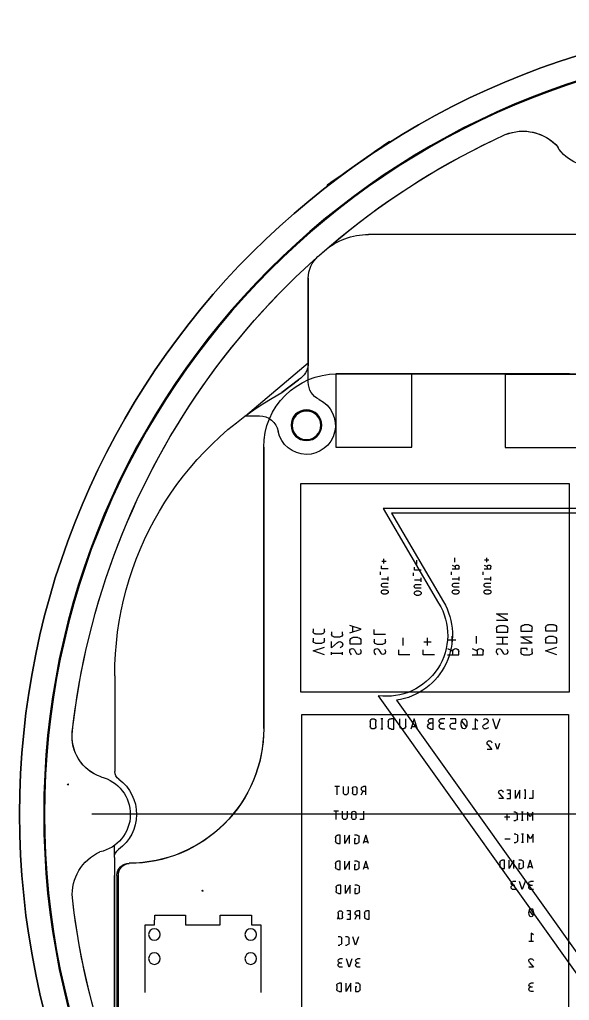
# Model space of a CAD drawing. Header units: centimetres. Extents: x -8.2 to 10.8, y -8.2 to 8.7.
# Drawn here: x -8.25 to -2.54, y -1.93 to 8.25 of the extents above; entities that cross this region are included whole.
import ezdxf

# ---------------------------------------------------------------- set-up
doc = ezdxf.new("R2010")
doc.units = ezdxf.units.CM
doc.header["$MEASUREMENT"] = 0
for name, color, linetype in [('base lampe + boutons v32_12v input', 7, 'Continuous'), ('base lampe + boutons v32_base', 7, 'Continuous'), ('base lampe + boutons v32_boutons', 7, 'Continuous'), ('base lampe + boutons v32_col lampe', 7, 'Continuous'), ('base lampe + boutons v32_fill weight', 7, 'Continuous'), ('base lampe + boutons v32_logement base', 7, 'Continuous'), ('base lampe + boutons v32_oled', 7, 'Continuous'), ('base lampe + boutons v32_pcb 1.2.3 info', 7, 'Continuous'), ('base lampe + boutons v32_pcb_lampe_pavillon_sonore2.0_tst_socle_contour', 7, 'Continuous'), ('base lampe + boutons v32_pot', 7, 'Continuous'), ('base lampe + boutons v32_Sketch13', 7, 'Continuous'), ('base lampe + boutons v32_trous oled', 7, 'Continuous'), ('base lampe + boutons v32_trous pcb', 7, 'Continuous'), ('couvercle_Sketch1', 7, 'Continuous')]:
    doc.layers.add(name, color=color, linetype=linetype)

# ---------------------------------------------------------------- blocks, each defined once
blk = doc.blocks.new('couvercle')
at = {"layer": 'couvercle_Sketch1', "extrusion": (0, 0, -1)}
for radius in [8.25, 7.99]:
    blk.add_circle((0, 0), radius, dxfattribs=at)
for centre, radius, start, end in [((3.023, 6.606), 0.486, 67.8714, 137.7606), ((2.318, 7.133), 0.4, 175.7569, 329.8939), ((0, 0), 7.75, 6.3276, 65.5625), ((7.258, 0.81), 0.447, 289.1546, 5.6224), ((7.5, 0), 0.4, 103.7569, 257.8939), ((7.217, -0.834), 0.486, 355.8714, 65.7606), ((0, 0), 7.75, 294.3276, 353.5625)]:
    blk.add_arc(centre, radius, start, end, dxfattribs=at)

msp = doc.modelspace()

# ---------------------------------------------------------------- linework, layer by layer
at = {"layer": 'base lampe + boutons v32_12v input', "extrusion": (-0.573576, 0.819152, 0)}
msp.add_circle((0, 1.089, 8.25), 0.4, dxfattribs=at)
at = {"layer": 'base lampe + boutons v32_12v input'}
msp.add_point((-4.732, 6.758, 0.789), dxfattribs=at)
at = {"layer": 'base lampe + boutons v32_base'}
msp.add_circle((0, 0), 8.25, dxfattribs=at)
at = {"layer": 'base lampe + boutons v32_boutons', "extrusion": (0, 0, -1)}
for centre, radius, start, end in [((3.023, 6.606, -1.6), 0.486, 67.8714, 137.7606), ((2.318, 7.133, -1.6), 0.4, 175.7569, 329.8939), ((0, 0, -1.6), 7.75, 6.3276, 65.5625), ((7.258, 0.81, -1.6), 0.447, 289.1546, 5.6224), ((7.5, 0, -1.6), 0.4, 103.7569, 257.8939), ((7.217, -0.834, -1.6), 0.486, 355.8714, 65.7606), ((0, 0, -1.6), 7.75, 294.3276, 353.5625)]:
    msp.add_arc(centre, radius, start, end, dxfattribs=at)
at = {"layer": 'base lampe + boutons v32_col lampe'}
msp.add_circle((0, 0, 2.6), 8.25, dxfattribs=at)
at = {"layer": 'base lampe + boutons v32_fill weight'}
for p, q in [((-1.905, 6.019, 1.1), (-4.627, 6.019, 1.1)), ((-1.27, 6.019, 1.1), (-4.627, 6.019, 1.1)), ((-5.252, 4.685, 1.1), (-5.252, 5.566, 1.1)), ((-5.252, 5.566, 1.1), (-5.252, 4.685, 1.1)), ((-5.526, 4.378, 1.1), (-5.353, 4.511, 1.1)), ((-5.353, 4.511, 1.1), (-5.526, 4.378, 1.1)), ((-4.953, 4.572, 1.1), (-2.54, 4.572, 1.1)), ((-5.715, 0.889, 1.1), (-5.715, 3.81, 1.1)), ((-4.475, 3.175, 1.1), (-3.898, 2.193, 1.1)), ((-0.75, 3.175, 1.1), (-4.475, 3.175, 1.1)), ((-0.75, 3.125, 1.1), (-4.387, 3.125, 1.1)), ((-4.387, 3.125, 1.1), (-3.849, 2.207, 1.1)), ((-7.261, 1.436, 1.1), (-7.261, 0.444, 1.1)), ((-7.261, 1.436, 1.1), (-7.261, 0.444, 1.1)), ((-4.525, 1.231, 1.1), (-1.655, -2.794, 1.1)), ((-4.335, 1.184, 1.1), (-0.089, -4.772, 1.1)), ((-7.705, 0.823, 1.1), (-7.701, 0.866, 1.1)), ((0, 0, 1.1), (-7.5, 0, 1.1)), ((-7.266, -0.448, 1.1), (-7.266, -0.325, 1.1)), ((-7.266, -0.448, 1.1), (-7.266, -0.635, 1.1)), ((-7.266, -0.448, 1.1), (-7.266, -0.635, 1.1)), ((-7.266, -2.547, 1.1), (-7.266, -0.635, 1.1)), ((-7.266, -0.635, 1.1), (-7.266, -2.547, 1.1)), ((-7.224, -2.54, 1.1), (-7.223, -0.635, 1.1))]:
    msp.add_line(p, q, dxfattribs=at)
at = {"layer": 'base lampe + boutons v32_fill weight', "extrusion": (0, 0, -1)}
msp.add_circle((5.271, 4.039, -1.1), 0.15, dxfattribs=at)
for centre, radius, start, end in [((3.023, 6.606, -1.1), 0.486, 67.8714, 139.2057), ((3.023, 6.606, -1.1), 0.486, 67.8714, 137.7606), ((2.318, 7.133, -1.1), 0.4, 175.7569, 329.8939), ((2.318, 7.133, -1.1), 0.4, 175.7569, 329.8939), ((0, 0, -1.1), 7.75, 6.2215, 65.5625), ((0, 0, -1.1), 7.75, 6.3276, 65.5625), ((4.627, 5.319, -1.1), 0.7, 48.98, 90.001), ((4.627, 5.319, -1.1), 0.7, 48.98, 90.001), ((0, 0, -1.1), 7.75, 48.3403, 48.98), ((0, 0, -1.1), 7.75, 48.3403, 48.98), ((4.952, 5.566, -1.1), 0.3, 0.001, 48.3403), ((4.952, 5.566, -1.1), 0.3, 0.001, 48.3403), ((5.452, 4.685, -1.1), 0.2, 180.001, 240.3821), ((5.452, 4.685, -1.1), 0.2, 180.001, 240.3821), ((4.953, 3.81, -1.1), 0.762, 359.9985, 89.9977), ((3.926, 1.452, -1.1), 3.335, 359.7181, 61.3304), ((7.258, 0.81, -1.1), 0.447, 289.1546, 7.1189), ((7.258, 0.81, -1.1), 0.447, 289.1546, 5.6224), ((7.113, 0.887, -1.1), 1.398, 179.9018, 269.9679), ((7.161, 0.444, -1.1), 0.1, 306.16, 359.9929), ((7.161, 0.444, -1.1), 0.1, 306.16, 359.9929), ((7.5, 0, -1.1), 0.4, 50.1465, 52.5008), ((0, 0, -1.1), 7.75, 2.2292, 2.3468), ((7.5, 0, -1.1), 0.4, 103.7569, 257.8939), ((7.5, 0, -1.1), 0.4, 103.7569, 257.8939), ((7.485, 0, -1.1), 0.45, 126.16, 234.544), ((7.485, 0, -1.1), 0.45, 126.16, 234.544), ((7.217, -0.834, -1.1), 0.486, 355.8714, 65.7606), ((7.217, -0.834, -1.1), 0.486, 355.8714, 65.7606), ((7.166, -0.448, -1.1), 0.1, 359.7765, 54.544), ((7.166, -0.448, -1.1), 0.1, 359.7765, 54.544), ((7.105, -0.63, -1.1), 0.119, 357.5171, 86.6228), ((0, 0, -1.1), 7.75, 316.6238, 353.5625), ((0, 0, -1.1), 7.75, 294.3276, 353.5625)]:
    msp.add_arc(centre, radius, start, end, dxfattribs=at)
at = {"layer": 'base lampe + boutons v32_fill weight', "extrusion": (-3.23127e-09, 6.12554e-09, -1)}
msp.add_arc((4.439, 1.86, -1.1), 0.635, 148.4669, 277.7494, dxfattribs=at)
at = {"layer": 'base lampe + boutons v32_fill weight', "extrusion": (4.48585e-10, 1.21053e-11, -1)}
msp.add_arc((4.439, 1.86, -1.1), 0.685, 149.5956, 261.2225, dxfattribs=at)
at = {"layer": 'base lampe + boutons v32_logement base'}
for p, q in [((-7.705, 0.823), (-7.701, 0.866)), ((0, 0), (-7.5, 0))]:
    msp.add_line(p, q, dxfattribs=at)
at = {"layer": 'base lampe + boutons v32_logement base', "extrusion": (0, 0, -1)}
msp.add_circle((0, 0), 8.25, dxfattribs=at)
for centre, radius, start, end in [((3.023, 6.606), 0.486, 67.8714, 139.2057), ((2.318, 7.133), 0.4, 175.7569, 329.8939), ((0, 0), 7.75, 6.2215, 65.5625), ((7.258, 0.81), 0.447, 289.1546, 7.1189), ((7.5, 0), 0.4, 50.1465, 52.5008), ((0, 0), 7.75, 2.2292, 2.3468), ((7.5, 0), 0.4, 103.7569, 257.8939), ((7.217, -0.834), 0.486, 355.8714, 65.7606), ((0, 0), 7.75, 294.3276, 353.5625)]:
    msp.add_arc(centre, radius, start, end, dxfattribs=at)
at = {"layer": 'base lampe + boutons v32_oled', "extrusion": (0, 0, -1)}
for centre, radius, start, end in [((3.023, 6.606, -1.6), 0.486, 67.8714, 137.7606), ((2.318, 7.133, -1.6), 0.4, 175.7569, 329.8939), ((0, 0, -1.6), 7.75, 6.3276, 65.5625), ((7.258, 0.81, -1.6), 0.447, 289.1546, 5.6224), ((7.5, 0, -1.6), 0.4, 103.7569, 257.8939), ((7.217, -0.834, -1.6), 0.486, 355.8714, 65.7606), ((0, 0, -1.6), 7.75, 294.3276, 353.5625)]:
    msp.add_arc(centre, radius, start, end, dxfattribs=at)
at = {"layer": 'base lampe + boutons v32_pcb 1.2.3 info'}
for p, q in [((-4.177, 4.572, 1.65), (-4.967, 4.572, 1.65)), ((-4.967, 4.572, 1.65), (-4.967, 3.812, 1.65)), ((-2.54, 4.572, 1.65), (-4.953, 4.572, 1.65)), ((-4.177, 3.812, 1.65), (-4.177, 4.572, 1.65)), ((-3.208, 4.564, 1.65), (-3.208, 3.809, 1.65)), ((-2.413, 4.564, 1.65), (-3.208, 4.564, 1.65)), ((-5.715, 3.81, 1.65), (-5.715, 0.889, 1.65)), ((-4.967, 3.812, 1.65), (-4.177, 3.812, 1.65)), ((-3.208, 3.809, 1.65), (-2.218, 3.809, 1.65)), ((-2.54, 3.429, 1.65), (-5.334, 3.429, 1.65)), ((-5.334, 3.429, 1.65), (-5.334, 1.27, 1.65)), ((-2.54, 1.27, 1.65), (-2.54, 3.429, 1.65)), ((-4.466, 2.605, 1.65), (-4.466, 2.652, 1.65)), ((-3.729, 2.616, 1.65), (-3.729, 2.663, 1.65)), ((-3.399, 2.616, 1.65), (-3.399, 2.663, 1.65)), ((-4.493, 2.547, 1.65), (-4.493, 2.579, 1.65)), ((-4.422, 2.547, 1.65), (-4.493, 2.547, 1.65)), ((-4.489, 2.628, 1.65), (-4.442, 2.628, 1.65)), ((-4.15, 2.534, 1.65), (-4.15, 2.566, 1.65)), ((-4.123, 2.592, 1.65), (-4.123, 2.639, 1.65)), ((-3.757, 2.587, 1.65), (-3.725, 2.571, 1.65)), ((-3.757, 2.547, 1.65), (-3.686, 2.547, 1.65)), ((-3.725, 2.567, 1.65), (-3.725, 2.547, 1.65)), ((-3.686, 2.547, 1.65), (-3.686, 2.567, 1.65)), ((-3.426, 2.587, 1.65), (-3.395, 2.571, 1.65)), ((-3.426, 2.547, 1.65), (-3.355, 2.547, 1.65)), ((-3.423, 2.64, 1.65), (-3.375, 2.64, 1.65)), ((-3.395, 2.567, 1.65), (-3.395, 2.547, 1.65)), ((-3.355, 2.547, 1.65), (-3.355, 2.567, 1.65)), ((-4.501, 2.487, 1.65), (-4.501, 2.518, 1.65)), ((-4.493, 2.445, 1.65), (-4.422, 2.445, 1.65)), ((-4.422, 2.426, 1.65), (-4.422, 2.465, 1.65)), ((-4.158, 2.474, 1.65), (-4.158, 2.506, 1.65)), ((-4.079, 2.534, 1.65), (-4.15, 2.534, 1.65)), ((-4.079, 2.413, 1.65), (-4.079, 2.453, 1.65)), ((-3.765, 2.487, 1.65), (-3.765, 2.518, 1.65)), ((-3.757, 2.445, 1.65), (-3.686, 2.445, 1.65)), ((-3.686, 2.426, 1.65), (-3.686, 2.465, 1.65)), ((-3.434, 2.487, 1.65), (-3.434, 2.518, 1.65)), ((-3.426, 2.445, 1.65), (-3.355, 2.445, 1.65)), ((-3.355, 2.426, 1.65), (-3.355, 2.465, 1.65)), ((-4.473, 2.399, 1.65), (-4.422, 2.399, 1.65)), ((-4.422, 2.359, 1.65), (-4.473, 2.359, 1.65)), ((-4.15, 2.433, 1.65), (-4.079, 2.433, 1.65)), ((-4.131, 2.386, 1.65), (-4.079, 2.386, 1.65)), ((-4.079, 2.347, 1.65), (-4.131, 2.347, 1.65)), ((-3.737, 2.399, 1.65), (-3.686, 2.399, 1.65)), ((-3.686, 2.359, 1.65), (-3.737, 2.359, 1.65)), ((-3.407, 2.399, 1.65), (-3.355, 2.399, 1.65)), ((-3.355, 2.359, 1.65), (-3.407, 2.359, 1.65)), ((-4.442, 2.328, 1.65), (-4.473, 2.328, 1.65)), ((-4.473, 2.289, 1.65), (-4.442, 2.289, 1.65)), ((-4.099, 2.315, 1.65), (-4.131, 2.315, 1.65)), ((-4.131, 2.276, 1.65), (-4.099, 2.276, 1.65)), ((-3.705, 2.328, 1.65), (-3.737, 2.328, 1.65)), ((-3.737, 2.289, 1.65), (-3.705, 2.289, 1.65)), ((-3.375, 2.328, 1.65), (-3.407, 2.328, 1.65)), ((-3.407, 2.289, 1.65), (-3.375, 2.289, 1.65)), ((-3.297, 2.079, 1.65), (-3.18, 2.079, 1.65)), ((-3.18, 2.014, 1.65), (-3.297, 2.079, 1.65)), ((-4.704, 1.921, 1.65), (-4.821, 1.96, 1.65)), ((-4.792, 1.95, 1.65), (-4.792, 1.892, 1.65)), ((-3.297, 2.014, 1.65), (-3.18, 2.014, 1.65)), ((-3.213, 1.957, 1.65), (-3.264, 1.957, 1.65)), ((-2.959, 1.965, 1.65), (-3.01, 1.965, 1.65)), ((-2.789, 1.935, 1.65), (-2.789, 1.903, 1.65)), ((-2.705, 1.968, 1.65), (-2.756, 1.968, 1.65)), ((-2.672, 1.903, 1.65), (-2.672, 1.935, 1.65)), ((-5.202, 1.924, 1.65), (-5.202, 1.898, 1.65)), ((-5.176, 1.872, 1.65), (-5.111, 1.872, 1.65)), ((-5.085, 1.898, 1.65), (-5.085, 1.924, 1.65)), ((-5.011, 1.894, 1.65), (-5.011, 1.868, 1.65)), ((-4.985, 1.842, 1.65), (-4.921, 1.842, 1.65)), ((-4.895, 1.868, 1.65), (-4.895, 1.894, 1.65)), ((-4.821, 1.882, 1.65), (-4.704, 1.921, 1.65)), ((-4.737, 1.835, 1.65), (-4.788, 1.835, 1.65)), ((-4.567, 1.866, 1.65), (-4.567, 1.918, 1.65)), ((-4.45, 1.866, 1.65), (-4.567, 1.866, 1.65)), ((-3.759, 1.771, 1.65), (-3.759, 1.849, 1.65)), ((-3.505, 1.771, 1.65), (-3.505, 1.849, 1.65)), ((-3.297, 1.925, 1.65), (-3.297, 1.892, 1.65)), ((-3.297, 1.892, 1.65), (-3.18, 1.892, 1.65)), ((-3.18, 1.835, 1.65), (-3.297, 1.835, 1.65)), ((-3.232, 1.77, 1.65), (-3.232, 1.835, 1.65)), ((-3.18, 1.892, 1.65), (-3.18, 1.925, 1.65)), ((-3.043, 1.932, 1.65), (-3.043, 1.9, 1.65)), ((-3.043, 1.9, 1.65), (-2.926, 1.9, 1.65)), ((-2.926, 1.778, 1.65), (-3.043, 1.843, 1.65)), ((-3.043, 1.843, 1.65), (-2.926, 1.843, 1.65)), ((-2.926, 1.9, 1.65), (-2.926, 1.932, 1.65)), ((-2.789, 1.903, 1.65), (-2.672, 1.903, 1.65)), ((-2.705, 1.846, 1.65), (-2.756, 1.846, 1.65)), ((-5.202, 1.828, 1.65), (-5.202, 1.802, 1.65)), ((-5.202, 1.695, 1.65), (-5.085, 1.734, 1.65)), ((-5.176, 1.777, 1.65), (-5.111, 1.777, 1.65)), ((-5.085, 1.802, 1.65), (-5.085, 1.828, 1.65)), ((-5.011, 1.728, 1.65), (-5.011, 1.793, 1.65)), ((-4.947, 1.783, 1.65), (-5.011, 1.728, 1.65)), ((-4.821, 1.803, 1.65), (-4.821, 1.77, 1.65)), ((-4.821, 1.77, 1.65), (-4.704, 1.77, 1.65)), ((-4.704, 1.77, 1.65), (-4.704, 1.803, 1.65)), ((-4.567, 1.818, 1.65), (-4.567, 1.792, 1.65)), ((-4.541, 1.766, 1.65), (-4.476, 1.766, 1.65)), ((-4.45, 1.792, 1.65), (-4.45, 1.818, 1.65)), ((-4.267, 1.752, 1.65), (-4.267, 1.83, 1.65)), ((-4.052, 1.791, 1.65), (-3.975, 1.791, 1.65)), ((-4.013, 1.752, 1.65), (-4.013, 1.83, 1.65)), ((-3.798, 1.81, 1.65), (-3.721, 1.81, 1.65)), ((-3.297, 1.77, 1.65), (-3.18, 1.77, 1.65)), ((-3.043, 1.778, 1.65), (-2.926, 1.778, 1.65)), ((-2.789, 1.813, 1.65), (-2.789, 1.781, 1.65)), ((-2.789, 1.781, 1.65), (-2.672, 1.781, 1.65)), ((-2.789, 1.695, 1.65), (-2.672, 1.734, 1.65)), ((-2.672, 1.781, 1.65), (-2.672, 1.813, 1.65)), ((-5.085, 1.656, 1.65), (-5.202, 1.695, 1.65)), ((-5.011, 1.656, 1.65), (-5.011, 1.682, 1.65)), ((-4.895, 1.669, 1.65), (-5.011, 1.669, 1.65)), ((-4.895, 1.656, 1.65), (-4.895, 1.682, 1.65)), ((-4.772, 1.708, 1.65), (-4.753, 1.672, 1.65)), ((-4.518, 1.708, 1.65), (-4.499, 1.672, 1.65)), ((-4.313, 1.656, 1.65), (-4.313, 1.708, 1.65)), ((-4.196, 1.656, 1.65), (-4.313, 1.656, 1.65)), ((-4.059, 1.656, 1.65), (-4.059, 1.708, 1.65)), ((-3.942, 1.656, 1.65), (-4.059, 1.656, 1.65)), ((-3.805, 1.721, 1.65), (-3.753, 1.695, 1.65)), ((-3.805, 1.656, 1.65), (-3.688, 1.656, 1.65)), ((-3.753, 1.689, 1.65), (-3.753, 1.656, 1.65)), ((-3.688, 1.656, 1.65), (-3.688, 1.689, 1.65)), ((-3.551, 1.721, 1.65), (-3.499, 1.695, 1.65)), ((-3.551, 1.656, 1.65), (-3.434, 1.656, 1.65)), ((-3.499, 1.689, 1.65), (-3.499, 1.656, 1.65)), ((-3.434, 1.656, 1.65), (-3.434, 1.689, 1.65)), ((-3.248, 1.708, 1.65), (-3.229, 1.672, 1.65)), ((-3.043, 1.721, 1.65), (-3.043, 1.682, 1.65)), ((-2.978, 1.721, 1.65), (-3.043, 1.721, 1.65)), ((-3.017, 1.656, 1.65), (-2.952, 1.656, 1.65)), ((-2.978, 1.702, 1.65), (-2.978, 1.721, 1.65)), ((-2.926, 1.682, 1.65), (-2.926, 1.721, 1.65)), ((-2.672, 1.656, 1.65), (-2.789, 1.695, 1.65)), ((-5.334, 1.27, 1.65), (-2.54, 1.27, 1.65)), ((-5.319, -4.731, 1.65), (-5.319, 1.035, 1.65)), ((-5.319, 1.035, 1.65), (-2.55, 1.035, 1.65)), ((-2.55, 1.035, 1.65), (-2.55, -4.731, 1.65)), ((-4.609, 0.962, 1.65), (-4.609, 0.915, 1.65)), ((-4.549, 0.915, 1.65), (-4.549, 0.962, 1.65)), ((-4.476, 0.992, 1.65), (-4.499, 0.992, 1.65)), ((-4.488, 0.992, 1.65), (-4.488, 0.885, 1.65)), ((-4.422, 0.962, 1.65), (-4.422, 0.915, 1.65)), ((-4.363, 0.992, 1.65), (-4.392, 0.992, 1.65)), ((-4.363, 0.885, 1.65), (-4.363, 0.992, 1.65)), ((-4.3, 0.915, 1.65), (-4.3, 0.992, 1.65)), ((-4.241, 0.992, 1.65), (-4.241, 0.915, 1.65)), ((-4.152, 0.992, 1.65), (-4.188, 0.885, 1.65)), ((-4.117, 0.885, 1.65), (-4.152, 0.992, 1.65)), ((-3.954, 0.992, 1.65), (-3.983, 0.992, 1.65)), ((-3.954, 0.945, 1.65), (-3.983, 0.945, 1.65)), ((-3.954, 0.885, 1.65), (-3.954, 0.992, 1.65)), ((-3.833, 0.992, 1.65), (-3.869, 0.992, 1.65)), ((-3.869, 0.945, 1.65), (-3.845, 0.945, 1.65)), ((-3.719, 0.992, 1.65), (-3.778, 0.992, 1.65)), ((-3.778, 0.909, 1.65), (-3.778, 0.921, 1.65)), ((-3.754, 0.945, 1.65), (-3.719, 0.945, 1.65)), ((-3.719, 0.945, 1.65), (-3.719, 0.992, 1.65)), ((-3.61, 0.909, 1.65), (-3.658, 0.968, 1.65)), ((-3.52, 0.992, 1.65), (-3.52, 0.885, 1.65)), ((-3.49, 0.968, 1.65), (-3.52, 0.992, 1.65)), ((-3.427, 0.93, 1.65), (-3.394, 0.948, 1.65)), ((-3.299, 0.885, 1.65), (-3.334, 0.992, 1.65)), ((-3.263, 0.992, 1.65), (-3.299, 0.885, 1.65)), ((-4.476, 0.885, 1.65), (-4.499, 0.885, 1.65)), ((-4.392, 0.885, 1.65), (-4.363, 0.885, 1.65)), ((-4.179, 0.912, 1.65), (-4.126, 0.912, 1.65)), ((-3.983, 0.885, 1.65), (-3.954, 0.885, 1.65)), ((-3.833, 0.885, 1.65), (-3.863, 0.885, 1.65)), ((-3.719, 0.885, 1.65), (-3.754, 0.885, 1.65)), ((-3.49, 0.885, 1.65), (-3.549, 0.885, 1.65)), ((-3.387, 0.723, 1.65), (-3.344, 0.672, 1.65)), ((-3.287, 0.672, 1.65), (-3.307, 0.733, 1.65)), ((-3.266, 0.733, 1.65), (-3.287, 0.672, 1.65)), ((-3.344, 0.672, 1.65), (-3.394, 0.672, 1.65)), ((-4.928, 0.287, 1.65), (-4.976, 0.287, 1.65)), ((-4.952, 0.2, 1.65), (-4.952, 0.287, 1.65)), ((-4.887, 0.224, 1.65), (-4.887, 0.287, 1.65)), ((-4.839, 0.287, 1.65), (-4.839, 0.224, 1.65)), ((-4.793, 0.263, 1.65), (-4.793, 0.224, 1.65)), ((-4.745, 0.224, 1.65), (-4.745, 0.263, 1.65)), ((-4.702, 0.2, 1.65), (-4.683, 0.239, 1.65)), ((-4.654, 0.287, 1.65), (-4.678, 0.287, 1.65)), ((-4.678, 0.239, 1.65), (-4.654, 0.239, 1.65)), ((-4.654, 0.2, 1.65), (-4.654, 0.287, 1.65)), ((-3.267, 0.211, 1.65), (-3.226, 0.163, 1.65)), ((-3.15, 0.249, 1.65), (-3.189, 0.249, 1.65)), ((-3.15, 0.211, 1.65), (-3.179, 0.211, 1.65)), ((-3.15, 0.163, 1.65), (-3.15, 0.249, 1.65)), ((-3.053, 0.249, 1.65), (-3.101, 0.163, 1.65)), ((-3.101, 0.163, 1.65), (-3.101, 0.249, 1.65)), ((-3.053, 0.163, 1.65), (-3.053, 0.249, 1.65)), ((-2.991, 0.249, 1.65), (-3.01, 0.249, 1.65)), ((-3, 0.249, 1.65), (-3, 0.163, 1.65)), ((-2.919, 0.249, 1.65), (-2.919, 0.163, 1.65)), ((-3.226, 0.163, 1.65), (-3.274, 0.163, 1.65)), ((-3.189, 0.163, 1.65), (-3.15, 0.163, 1.65)), ((-2.991, 0.163, 1.65), (-3.01, 0.163, 1.65)), ((-2.919, 0.163, 1.65), (-2.957, 0.163, 1.65)), ((-4.938, 0.031, 1.65), (-4.986, 0.031, 1.65)), ((-4.962, -0.056, 1.65), (-4.962, 0.031, 1.65)), ((-4.897, -0.032, 1.65), (-4.897, 0.031, 1.65)), ((-4.849, 0.031, 1.65), (-4.849, -0.032, 1.65)), ((-4.803, 0.007, 1.65), (-4.803, -0.032, 1.65)), ((-4.755, -0.032, 1.65), (-4.755, 0.007, 1.65)), ((-4.679, 0.031, 1.65), (-4.679, -0.056, 1.65)), ((-3.098, 0.021, 1.65), (-3.117, 0.021, 1.65)), ((-3.079, -0.046, 1.65), (-3.079, 0.002, 1.65)), ((-3.02, 0.021, 1.65), (-3.039, 0.021, 1.65)), ((-3.03, 0.021, 1.65), (-3.03, -0.066, 1.65)), ((-2.976, 0.021, 1.65), (-2.976, -0.066, 1.65)), ((-2.948, -0.027, 1.65), (-2.976, 0.021, 1.65)), ((-2.919, 0.021, 1.65), (-2.948, -0.027, 1.65)), ((-2.919, -0.066, 1.65), (-2.919, 0.021, 1.65)), ((-4.679, -0.056, 1.65), (-4.717, -0.056, 1.65)), ((-3.157, -0.032, 1.65), (-3.214, -0.032, 1.65)), ((-3.185, -0.061, 1.65), (-3.185, -0.003, 1.65)), ((-3.117, -0.066, 1.65), (-3.098, -0.066, 1.65)), ((-3.02, -0.066, 1.65), (-3.039, -0.066, 1.65)), ((-4.968, -0.241, 1.65), (-4.968, -0.28, 1.65)), ((-4.92, -0.217, 1.65), (-4.944, -0.217, 1.65)), ((-4.944, -0.304, 1.65), (-4.92, -0.304, 1.65)), ((-4.92, -0.304, 1.65), (-4.92, -0.217, 1.65)), ((-4.871, -0.304, 1.65), (-4.871, -0.217, 1.65)), ((-4.823, -0.217, 1.65), (-4.871, -0.304, 1.65)), ((-4.823, -0.304, 1.65), (-4.823, -0.217, 1.65)), ((-4.744, -0.217, 1.65), (-4.773, -0.217, 1.65)), ((-4.773, -0.256, 1.65), (-4.773, -0.304, 1.65)), ((-4.759, -0.256, 1.65), (-4.773, -0.256, 1.65)), ((-4.773, -0.304, 1.65), (-4.744, -0.304, 1.65)), ((-4.725, -0.284, 1.65), (-4.725, -0.236, 1.65)), ((-4.655, -0.217, 1.65), (-4.683, -0.304, 1.65)), ((-4.676, -0.282, 1.65), (-4.633, -0.282, 1.65)), ((-4.626, -0.304, 1.65), (-4.655, -0.217, 1.65)), ((-3.154, -0.259, 1.65), (-3.211, -0.259, 1.65)), ((-3.095, -0.206, 1.65), (-3.114, -0.206, 1.65)), ((-3.114, -0.292, 1.65), (-3.095, -0.292, 1.65)), ((-3.076, -0.273, 1.65), (-3.076, -0.225, 1.65)), ((-3.018, -0.206, 1.65), (-3.037, -0.206, 1.65)), ((-3.018, -0.292, 1.65), (-3.037, -0.292, 1.65)), ((-3.027, -0.206, 1.65), (-3.027, -0.292, 1.65)), ((-2.974, -0.206, 1.65), (-2.974, -0.292, 1.65)), ((-2.945, -0.254, 1.65), (-2.974, -0.206, 1.65)), ((-2.916, -0.206, 1.65), (-2.945, -0.254, 1.65)), ((-2.916, -0.292, 1.65), (-2.916, -0.206, 1.65)), ((-4.92, -0.486, 1.65), (-4.944, -0.486, 1.65)), ((-4.92, -0.573, 1.65), (-4.92, -0.486, 1.65)), ((-4.871, -0.573, 1.65), (-4.871, -0.486, 1.65)), ((-4.823, -0.486, 1.65), (-4.871, -0.573, 1.65)), ((-4.823, -0.573, 1.65), (-4.823, -0.486, 1.65)), ((-4.744, -0.486, 1.65), (-4.773, -0.486, 1.65)), ((-4.725, -0.554, 1.65), (-4.725, -0.506, 1.65)), ((-4.655, -0.486, 1.65), (-4.683, -0.573, 1.65)), ((-4.626, -0.573, 1.65), (-4.655, -0.486, 1.65)), ((-3.261, -0.5, 1.65), (-3.261, -0.539, 1.65)), ((-3.213, -0.476, 1.65), (-3.237, -0.476, 1.65)), ((-3.213, -0.563, 1.65), (-3.213, -0.476, 1.65)), ((-3.164, -0.563, 1.65), (-3.164, -0.476, 1.65)), ((-3.116, -0.476, 1.65), (-3.164, -0.563, 1.65)), ((-3.116, -0.563, 1.65), (-3.116, -0.476, 1.65)), ((-3.037, -0.476, 1.65), (-3.066, -0.476, 1.65)), ((-3.018, -0.544, 1.65), (-3.018, -0.496, 1.65)), ((-2.948, -0.476, 1.65), (-2.976, -0.563, 1.65)), ((-2.919, -0.563, 1.65), (-2.948, -0.476, 1.65)), ((-4.968, -0.51, 1.65), (-4.968, -0.549, 1.65)), ((-4.944, -0.573, 1.65), (-4.92, -0.573, 1.65)), ((-4.759, -0.525, 1.65), (-4.773, -0.525, 1.65)), ((-4.773, -0.525, 1.65), (-4.773, -0.573, 1.65)), ((-4.773, -0.573, 1.65), (-4.744, -0.573, 1.65)), ((-4.676, -0.551, 1.65), (-4.633, -0.551, 1.65)), ((-3.237, -0.563, 1.65), (-3.213, -0.563, 1.65)), ((-3.066, -0.515, 1.65), (-3.066, -0.563, 1.65)), ((-3.052, -0.515, 1.65), (-3.066, -0.515, 1.65)), ((-3.066, -0.563, 1.65), (-3.037, -0.563, 1.65)), ((-2.969, -0.541, 1.65), (-2.926, -0.541, 1.65)), ((-7.239, -0.635, 1.65), (-7.239, -2.54, 1.65)), ((-3.097, -0.697, 1.65), (-3.126, -0.697, 1.65)), ((-3.029, -0.783, 1.65), (-3.058, -0.697, 1.65)), ((-3.001, -0.697, 1.65), (-3.029, -0.783, 1.65)), ((-2.914, -0.697, 1.65), (-2.943, -0.697, 1.65)), ((-6.35, -0.789, 1.65), (-6.35, -0.789, 1.65)), ((-6.35, -0.799, 1.65), (-6.35, -0.799, 1.65)), ((-4.963, -0.759, 1.65), (-4.963, -0.798, 1.65)), ((-4.915, -0.735, 1.65), (-4.939, -0.735, 1.65)), ((-4.915, -0.822, 1.65), (-4.915, -0.735, 1.65)), ((-4.866, -0.822, 1.65), (-4.866, -0.735, 1.65)), ((-4.818, -0.735, 1.65), (-4.866, -0.822, 1.65)), ((-4.818, -0.822, 1.65), (-4.818, -0.735, 1.65)), ((-4.739, -0.735, 1.65), (-4.768, -0.735, 1.65)), ((-4.768, -0.774, 1.65), (-4.768, -0.822, 1.65)), ((-4.754, -0.774, 1.65), (-4.768, -0.774, 1.65)), ((-4.72, -0.803, 1.65), (-4.72, -0.755, 1.65)), ((-3.126, -0.735, 1.65), (-3.107, -0.735, 1.65)), ((-3.097, -0.783, 1.65), (-3.121, -0.783, 1.65)), ((-2.943, -0.735, 1.65), (-2.924, -0.735, 1.65)), ((-2.914, -0.783, 1.65), (-2.938, -0.783, 1.65)), ((-4.939, -0.822, 1.65), (-4.915, -0.822, 1.65)), ((-4.768, -0.822, 1.65), (-4.739, -0.822, 1.65)), ((-4.812, -1.002, 1.65), (-4.85, -1.002, 1.65)), ((-4.812, -1.088, 1.65), (-4.812, -1.002, 1.65)), ((-4.718, -1.002, 1.65), (-4.742, -1.002, 1.65)), ((-4.718, -1.088, 1.65), (-4.718, -1.002, 1.65)), ((-4.62, -1.002, 1.65), (-4.644, -1.002, 1.65)), ((-4.62, -1.088, 1.65), (-4.62, -1.002, 1.65)), ((-2.918, -1.046, 1.65), (-2.957, -0.998, 1.65)), ((-6.85, -1.149, 1.65), (-6.846, -1.049, 1.65)), ((-6.846, -1.049, 1.65), (-6.526, -1.049, 1.65)), ((-6.526, -1.049, 1.65), (-6.526, -1.149, 1.65)), ((-6.166, -1.149, 1.65), (-6.166, -1.049, 1.65)), ((-6.166, -1.049, 1.65), (-5.842, -1.049, 1.65)), ((-5.842, -1.049, 1.65), (-5.842, -1.149, 1.65)), ((-4.934, -1.069, 1.65), (-4.953, -1.088, 1.65)), ((-4.943, -1.026, 1.65), (-4.943, -1.064, 1.65)), ((-4.895, -1.064, 1.65), (-4.895, -1.026, 1.65)), ((-4.85, -1.088, 1.65), (-4.812, -1.088, 1.65)), ((-4.812, -1.04, 1.65), (-4.841, -1.04, 1.65)), ((-4.766, -1.088, 1.65), (-4.747, -1.05, 1.65)), ((-4.742, -1.05, 1.65), (-4.718, -1.05, 1.65)), ((-4.668, -1.026, 1.65), (-4.668, -1.064, 1.65)), ((-4.644, -1.088, 1.65), (-4.62, -1.088, 1.65)), ((-6.946, -1.849, 1.65), (-6.946, -1.149, 1.65)), ((-6.946, -1.149, 1.65), (-6.85, -1.149, 1.65)), ((-6.526, -1.149, 1.65), (-6.166, -1.149, 1.65)), ((-5.842, -1.149, 1.65), (-5.746, -1.149, 1.65)), ((-5.746, -1.149, 1.65), (-5.746, -1.849, 1.65)), ((-4.924, -1.271, 1.65), (-4.943, -1.271, 1.65)), ((-4.904, -1.338, 1.65), (-4.904, -1.29, 1.65)), ((-4.847, -1.271, 1.65), (-4.867, -1.271, 1.65)), ((-4.828, -1.338, 1.65), (-4.828, -1.29, 1.65)), ((-4.761, -1.358, 1.65), (-4.79, -1.271, 1.65)), ((-4.732, -1.271, 1.65), (-4.761, -1.358, 1.65)), ((-2.913, -1.32, 1.65), (-2.961, -1.32, 1.65)), ((-2.913, -1.252, 1.65), (-2.937, -1.233, 1.65)), ((-2.937, -1.233, 1.65), (-2.937, -1.32, 1.65)), ((-4.943, -1.358, 1.65), (-4.924, -1.358, 1.65)), ((-4.867, -1.358, 1.65), (-4.847, -1.358, 1.65)), ((-4.895, -1.502, 1.65), (-4.924, -1.502, 1.65)), ((-4.827, -1.589, 1.65), (-4.856, -1.502, 1.65)), ((-4.799, -1.502, 1.65), (-4.827, -1.589, 1.65)), ((-4.712, -1.502, 1.65), (-4.741, -1.502, 1.65)), ((-4.924, -1.541, 1.65), (-4.904, -1.541, 1.65)), ((-4.895, -1.589, 1.65), (-4.919, -1.589, 1.65)), ((-4.741, -1.541, 1.65), (-4.722, -1.541, 1.65)), ((-4.712, -1.589, 1.65), (-4.736, -1.589, 1.65)), ((-2.913, -1.586, 1.65), (-2.961, -1.586, 1.65)), ((-2.954, -1.538, 1.65), (-2.913, -1.586, 1.65)), ((-4.956, -1.778, 1.65), (-4.956, -1.816, 1.65)), ((-4.908, -1.754, 1.65), (-4.932, -1.754, 1.65)), ((-4.908, -1.84, 1.65), (-4.908, -1.754, 1.65)), ((-4.858, -1.84, 1.65), (-4.858, -1.754, 1.65)), ((-4.81, -1.754, 1.65), (-4.858, -1.84, 1.65)), ((-4.81, -1.84, 1.65), (-4.81, -1.754, 1.65)), ((-4.732, -1.754, 1.65), (-4.76, -1.754, 1.65)), ((-4.746, -1.792, 1.65), (-4.76, -1.792, 1.65)), ((-4.76, -1.792, 1.65), (-4.76, -1.84, 1.65)), ((-4.712, -1.821, 1.65), (-4.712, -1.773, 1.65)), ((-2.913, -1.754, 1.65), (-2.942, -1.754, 1.65)), ((-2.942, -1.792, 1.65), (-2.923, -1.792, 1.65)), ((-4.932, -1.84, 1.65), (-4.908, -1.84, 1.65)), ((-4.76, -1.84, 1.65), (-4.732, -1.84, 1.65)), ((-2.913, -1.84, 1.65), (-2.937, -1.84, 1.65))]:
    msp.add_line(p, q, dxfattribs=at)
at = {"layer": 'base lampe + boutons v32_pcb 1.2.3 info', "extrusion": (0, 0, -1)}
for centre, radius in [((0, 0, -1.65), 8.25), ((5.271, 4.039, -1.65), 0.16), ((6.85, -1.249, -1.65), 0.06), ((5.85, -1.249, -1.65), 0.06), ((6.85, -1.499, -1.65), 0.06), ((5.85, -1.499, -1.65), 0.06)]:
    msp.add_circle(centre, radius, dxfattribs=at)
for centre, radius, start, end in [((2.477, 5.016, -1.65), 0.449, 188.1302, 278.1302), ((4.953, 3.81, -1.65), 0.762, 0, 90), ((3.705, 2.567, -1.65), 0.0198, 0, 180), ((3.375, 2.567, -1.65), 0.0198, 0, 180), ((4.473, 2.379, -1.65), 0.0198, 270, 90), ((4.131, 2.366, -1.65), 0.0198, 270, 90), ((3.737, 2.379, -1.65), 0.0198, 270, 90), ((3.407, 2.379, -1.65), 0.0198, 270, 90), ((4.473, 2.308, -1.65), 0.0198, 270, 90), ((4.442, 2.308, -1.65), 0.0198, 90, 270), ((4.131, 2.296, -1.65), 0.0198, 270, 90), ((4.099, 2.296, -1.65), 0.0198, 90, 270), ((3.737, 2.308, -1.65), 0.0198, 270, 90), ((3.705, 2.308, -1.65), 0.0198, 90, 270), ((3.407, 2.308, -1.65), 0.0198, 270, 90), ((3.375, 2.308, -1.65), 0.0198, 90, 270), ((3.264, 1.925, -1.65), 0.0325, 359.9994, 90), ((3.213, 1.925, -1.65), 0.0325, 90, 180), ((3.01, 1.932, -1.65), 0.0325, 359.9994, 90), ((2.959, 1.932, -1.65), 0.0325, 90, 180), ((2.756, 1.935, -1.65), 0.0325, 359.9994, 90), ((2.705, 1.935, -1.65), 0.0325, 90, 180), ((5.176, 1.898, -1.65), 0.026, 270, 0), ((5.111, 1.898, -1.65), 0.026, 180.0014, 270), ((4.985, 1.868, -1.65), 0.026, 270, 0), ((4.921, 1.868, -1.65), 0.026, 180.0014, 270), ((4.788, 1.803, -1.65), 0.0325, 359.9994, 90), ((4.737, 1.803, -1.65), 0.0325, 90, 180), ((2.756, 1.813, -1.65), 0.0325, 359.9994, 90), ((2.705, 1.813, -1.65), 0.0325, 90, 180), ((5.176, 1.802, -1.65), 0.026, 270, 0), ((5.111, 1.802, -1.65), 0.026, 180.0014, 270), ((4.924, 1.762, -1.65), 0.0314, 43.6034, 90.0002), ((4.924, 1.764, -1.65), 0.0292, 90, 180), ((4.932, 1.764, -1.65), 0.0375, 180.0001, 252.0554), ((4.541, 1.792, -1.65), 0.026, 270, 0), ((4.476, 1.792, -1.65), 0.026, 180.0014, 270), ((4.795, 1.695, -1.65), 0.026, 0, 90), ((4.766, 1.695, -1.65), 0.0548, 314.761, 359.9999), ((4.795, 1.695, -1.65), 0.0264, 90.0001, 149.4899), ((4.73, 1.686, -1.65), 0.0264, 269.9998, 329.4902), ((4.73, 1.685, -1.65), 0.026, 180, 270), ((4.753, 1.685, -1.65), 0.0487, 143.1294, 180), ((4.541, 1.695, -1.65), 0.026, 0, 90), ((4.512, 1.695, -1.65), 0.0548, 314.761, 359.9999), ((4.541, 1.695, -1.65), 0.0264, 90.0001, 149.4899), ((4.476, 1.686, -1.65), 0.0264, 269.9998, 329.4902), ((4.476, 1.685, -1.65), 0.026, 180, 270), ((4.499, 1.685, -1.65), 0.0487, 143.1294, 180), ((3.721, 1.689, -1.65), 0.0325, 0, 180), ((3.467, 1.689, -1.65), 0.0325, 0, 180), ((3.271, 1.695, -1.65), 0.026, 0, 90), ((3.242, 1.695, -1.65), 0.0549, 314.761, 359.9999), ((3.271, 1.695, -1.65), 0.0264, 90.0001, 149.4899), ((3.206, 1.686, -1.65), 0.0264, 269.9998, 329.4902), ((3.206, 1.685, -1.65), 0.026, 180, 270), ((3.229, 1.685, -1.65), 0.0487, 143.1294, 180), ((3.017, 1.682, -1.65), 0.026, 270, 0), ((2.952, 1.682, -1.65), 0.026, 180.0014, 270), ((4.579, 0.962, -1.65), 0.0296, 0, 180), ((4.392, 0.962, -1.65), 0.0296, 0, 90), ((3.983, 0.915, -1.65), 0.0296, 270, 90), ((3.983, 0.968, -1.65), 0.0237, 270, 90), ((3.869, 0.968, -1.65), 0.0237, 270, 90), ((3.863, 0.915, -1.65), 0.0296, 270, 90), ((3.754, 0.921, -1.65), 0.0237, 0, 90), ((3.576, 0.939, -1.65), 0.0879, 0, 25.9894), ((3.576, 0.939, -1.65), 0.0879, 334.0109, 359.9999), ((3.634, 0.97, -1.65), 0.0219, 18.9234, 89.9999), ((3.634, 0.97, -1.65), 0.0219, 89.9998, 161.0768), ((3.692, 0.939, -1.65), 0.0879, 154.0106, 180), ((3.692, 0.939, -1.65), 0.0879, 180.0001, 205.9891), ((3.415, 0.909, -1.65), 0.0241, 0, 59.4899), ((3.406, 0.948, -1.65), 0.0445, 53.1301, 90), ((3.406, 0.968, -1.65), 0.0237, 90, 180), ((3.407, 0.968, -1.65), 0.0241, 180, 239.4907), ((7.112, 0.889, -1.65), 1.397, 180, 270), ((4.579, 0.915, -1.65), 0.0296, 180, 0), ((4.392, 0.915, -1.65), 0.0296, 270, 0), ((4.27, 0.915, -1.65), 0.0296, 180, 0), ((3.754, 0.909, -1.65), 0.0237, 270, 0.0008), ((3.634, 0.907, -1.65), 0.0219, 269.9999, 341.0756), ((3.634, 0.907, -1.65), 0.0219, 198.9237, 270), ((3.415, 0.909, -1.65), 0.0237, 270.0008, 0), ((3.415, 0.935, -1.65), 0.0501, 224.7597, 270.0008), ((3.372, 0.74, -1.65), 0.0229, 0, 90), ((3.37, 0.74, -1.65), 0.0245, 313.6029, 359.9999), ((3.372, 0.734, -1.65), 0.0294, 90, 162.0547), ((4.863, 0.224, -1.65), 0.024, 180, 0), ((4.769, 0.263, -1.65), 0.024, 0, 180), ((4.769, 0.224, -1.65), 0.024, 180, 0), ((4.678, 0.263, -1.65), 0.024, 270, 90), ((3.253, 0.228, -1.65), 0.0216, 0, 90), ((3.251, 0.228, -1.65), 0.0232, 313.6043, 359.9998), ((3.253, 0.222, -1.65), 0.0277, 89.9999, 162.0559), ((4.779, 0.007, -1.65), 0.024, 0, 180), ((3.098, 0.002, -1.65), 0.0192, 90.0009, 180), ((4.873, -0.032, -1.65), 0.024, 180, 0), ((4.779, -0.032, -1.65), 0.024, 180, 0), ((3.098, -0.046, -1.65), 0.0192, 180.0009, 270), ((4.944, -0.241, -1.65), 0.024, 359.9993, 90), ((4.944, -0.28, -1.65), 0.024, 270, 0), ((4.744, -0.236, -1.65), 0.0192, 90.0009, 180), ((4.744, -0.284, -1.65), 0.0192, 180.0009, 270), ((3.095, -0.225, -1.65), 0.0192, 90.0009, 180), ((3.095, -0.273, -1.65), 0.0192, 180.0009, 270), ((7.112, -0.635, -1.65), 0.127, 0, 90), ((4.944, -0.51, -1.65), 0.024, 359.9993, 90), ((4.744, -0.506, -1.65), 0.0192, 90.0009, 180), ((3.237, -0.5, -1.65), 0.024, 359.9993, 90), ((3.037, -0.496, -1.65), 0.0192, 90.0009, 180), ((4.944, -0.549, -1.65), 0.024, 270, 0), ((4.744, -0.554, -1.65), 0.0192, 180.0009, 270), ((3.237, -0.539, -1.65), 0.024, 270, 0), ((3.037, -0.544, -1.65), 0.0192, 180.0009, 270), ((3.126, -0.716, -1.65), 0.0192, 270, 90), ((2.943, -0.716, -1.65), 0.0192, 270, 90), ((6.35, -0.794, -1.65), 0.005, 270, 90), ((6.35, -0.794, -1.65), 0.005, 90, 270), ((4.939, -0.759, -1.65), 0.024, 359.9993, 90), ((4.939, -0.798, -1.65), 0.024, 270, 0), ((4.739, -0.755, -1.65), 0.0192, 90.0009, 180), ((4.739, -0.803, -1.65), 0.0192, 180.0009, 270), ((3.121, -0.759, -1.65), 0.024, 270, 90), ((2.938, -0.759, -1.65), 0.024, 270, 90), ((4.919, -1.026, -1.65), 0.024, 0, 180), ((4.742, -1.026, -1.65), 0.024, 270, 90), ((4.644, -1.026, -1.65), 0.024, 359.9993, 90), ((2.89, -1.022, -1.65), 0.0712, 0.0002, 25.9889), ((2.937, -0.997, -1.65), 0.0178, 18.9224, 90), ((2.937, -0.997, -1.65), 0.0177, 89.9999, 161.0766), ((2.985, -1.022, -1.65), 0.0712, 154.011, 179.9999), ((4.919, -1.064, -1.65), 0.024, 180, 0), ((4.644, -1.064, -1.65), 0.024, 270, 0), ((2.89, -1.022, -1.65), 0.0712, 334.0112, 0), ((2.937, -1.048, -1.65), 0.0178, 269.9997, 341.0755), ((2.937, -1.048, -1.65), 0.0177, 198.925, 269.9998), ((2.985, -1.022, -1.65), 0.0712, 180, 205.9888), ((4.924, -1.29, -1.65), 0.0192, 90.0009, 180), ((4.847, -1.29, -1.65), 0.0192, 90.0009, 180), ((4.924, -1.338, -1.65), 0.0192, 180.0009, 270), ((4.847, -1.338, -1.65), 0.0192, 180.0009, 270), ((4.924, -1.522, -1.65), 0.0192, 270, 90), ((4.741, -1.522, -1.65), 0.0192, 270, 90), ((2.94, -1.521, -1.65), 0.0216, 0, 90), ((2.938, -1.521, -1.65), 0.0232, 313.6043, 359.9998), ((2.94, -1.528, -1.65), 0.0277, 89.9999, 162.0559), ((4.919, -1.565, -1.65), 0.024, 270, 90), ((4.736, -1.565, -1.65), 0.024, 270, 90), ((4.932, -1.778, -1.65), 0.024, 359.9993, 90), ((4.932, -1.816, -1.65), 0.024, 270, 0), ((4.732, -1.773, -1.65), 0.0192, 90.0009, 180), ((4.732, -1.821, -1.65), 0.0192, 180.0009, 270), ((2.942, -1.773, -1.65), 0.0192, 270, 90), ((2.937, -1.816, -1.65), 0.024, 270, 90)]:
    msp.add_arc(centre, radius, start, end, dxfattribs=at)
at = {"layer": 'base lampe + boutons v32_pcb_lampe_pavillon_sonore2.0_tst_socle_contour'}
for p, q in [((-1.905, 6.019, 1.6), (-4.627, 6.019, 1.6)), ((-5.252, 4.685, 1.6), (-5.252, 5.566, 1.6)), ((-5.526, 4.378, 1.6), (-5.353, 4.511, 1.6)), ((-4.953, 4.572, 1.6), (-2.54, 4.572, 1.6)), ((-5.715, 0.889, 1.6), (-5.715, 3.81, 1.6)), ((-7.261, 1.436, 1.6), (-7.261, 0.444, 1.6)), ((-7.266, -0.448, 1.6), (-7.266, -0.635, 1.6)), ((-7.266, -2.547, 1.6), (-7.266, -0.635, 1.6)), ((-7.224, -2.54, 1.6), (-7.223, -0.635, 1.6))]:
    msp.add_line(p, q, dxfattribs=at)
at = {"layer": 'base lampe + boutons v32_pcb_lampe_pavillon_sonore2.0_tst_socle_contour', "extrusion": (0, 0, -1)}
msp.add_circle((5.271, 4.039, -1.6), 0.15, dxfattribs=at)
for centre, radius, start, end in [((4.627, 5.319, -1.6), 0.7, 48.98, 90.001), ((0, 0, -1.6), 7.75, 48.3403, 48.98), ((4.952, 5.566, -1.6), 0.3, 0.001, 48.3403), ((5.452, 4.685, -1.6), 0.2, 180.001, 240.3821), ((4.953, 3.81, -1.6), 0.762, 359.9985, 89.9977), ((3.926, 1.452, -1.6), 3.335, 359.7181, 61.3304), ((7.113, 0.887, -1.6), 1.398, 179.9018, 269.9679), ((7.161, 0.444, -1.6), 0.1, 306.16, 359.9929), ((7.485, 0, -1.6), 0.45, 126.16, 234.544), ((7.166, -0.448, -1.6), 0.1, 359.7765, 54.544), ((7.105, -0.63, -1.6), 0.119, 357.5171, 86.6228), ((0, 0, -1.6), 7.75, 294.3276, 353.5625)]:
    msp.add_arc(centre, radius, start, end, dxfattribs=at)
at = {"layer": 'base lampe + boutons v32_pot', "extrusion": (0, 0, -1)}
for centre, radius, start, end in [((3.023, 6.606, -1.6), 0.486, 67.8714, 137.7606), ((2.318, 7.133, -1.6), 0.4, 175.7569, 329.8939), ((0, 0, -1.6), 7.75, 6.3276, 65.5625), ((7.258, 0.81, -1.6), 0.447, 289.1546, 5.6224), ((7.5, 0, -1.6), 0.4, 103.7569, 257.8939), ((7.217, -0.834, -1.6), 0.486, 355.8714, 65.7606), ((0, 0, -1.6), 7.75, 294.3276, 353.5625)]:
    msp.add_arc(centre, radius, start, end, dxfattribs=at)
at = {"layer": 'base lampe + boutons v32_Sketch13', "extrusion": (0, 0, -1)}
msp.add_circle((0, 0), 8, dxfattribs=at)
at = {"layer": 'base lampe + boutons v32_trous oled'}
for p, q in [((-1.27, 6.019, 1.1), (-4.627, 6.019, 1.1)), ((-5.252, 5.566, 1.1), (-5.252, 4.685, 1.1)), ((-5.353, 4.511, 1.1), (-5.526, 4.378, 1.1)), ((-7.261, 1.436, 1.1), (-7.261, 0.444, 1.1)), ((-7.266, -0.448, 1.1), (-7.266, -0.635, 1.1)), ((-7.266, -0.635, 1.1), (-7.266, -2.547, 1.1))]:
    msp.add_line(p, q, dxfattribs=at)
at = {"layer": 'base lampe + boutons v32_trous oled', "extrusion": (0, 0, -1)}
for centre, radius, start, end in [((3.023, 6.606, -1.1), 0.486, 67.8714, 137.7606), ((2.318, 7.133, -1.1), 0.4, 175.7569, 329.8939), ((0, 0, -1.1), 7.75, 6.3276, 65.5625), ((4.627, 5.319, -1.1), 0.7, 48.98, 90.001), ((0, 0, -1.1), 7.75, 48.3403, 48.98), ((4.952, 5.566, -1.1), 0.3, 0.001, 48.3403), ((5.452, 4.685, -1.1), 0.2, 180.001, 240.3821), ((3.926, 1.452, -1.1), 3.335, 359.7181, 61.3304), ((7.258, 0.81, -1.1), 0.447, 289.1546, 5.6224), ((7.161, 0.444, -1.1), 0.1, 306.16, 359.9929), ((7.5, 0, -1.1), 0.4, 103.7569, 257.8939), ((7.485, 0, -1.1), 0.45, 126.16, 234.544), ((7.217, -0.834, -1.1), 0.486, 355.8714, 65.7606), ((7.166, -0.448, -1.1), 0.1, 359.7765, 54.544), ((0, 0, -1.1), 7.75, 316.6238, 353.5625)]:
    msp.add_arc(centre, radius, start, end, dxfattribs=at)
at = {"layer": 'base lampe + boutons v32_trous pcb'}
for p, q in [((-5.905, 4.137, 1.95), (-5.252, 4.685, 1.95)), ((-5.252, 4.486, 1.95), (-5.252, 4.685, 1.95)), ((-5.905, 4.137, 1.95), (-5.76, 4.137, 1.95))]:
    msp.add_line(p, q, dxfattribs=at)
at = {"layer": 'base lampe + boutons v32_trous pcb', "extrusion": (0, 0, -1)}
msp.add_circle((5.27, 4.036, -1.95), 0.15, dxfattribs=at)
at = {"layer": 'base lampe + boutons v32_trous pcb', "extrusion": (0, -1e-16, -1)}
msp.add_arc((5.052, 4.486, -1.95), 0.2, 295.8152, 359.9965, dxfattribs=at)
at = {"layer": 'base lampe + boutons v32_trous pcb', "extrusion": (0, 0, -1)}
for centre, radius, start, end in [((3.926, 1.452, -1.95), 3.335, 359.7181, 61.3304), ((5.27, 4.036, -1.95), 0.3, 115.8152, 348.5068)]:
    msp.add_arc(centre, radius, start, end, dxfattribs=at)
at = {"layer": 'base lampe + boutons v32_trous pcb', "extrusion": (0, -2e-16, -1)}
msp.add_arc((5.76, 3.937, -1.95), 0.2, 90, 168.5068, dxfattribs=at)
at = {"layer": 'base lampe + boutons v32_trous pcb'}
msp.add_point((-5.252, 4.685, 1.95), dxfattribs=at)

# ---------------------------------------------------------------- block references
msp.add_blockref('couvercle', (0, 0))

doc.saveas('drawing.dxf')
